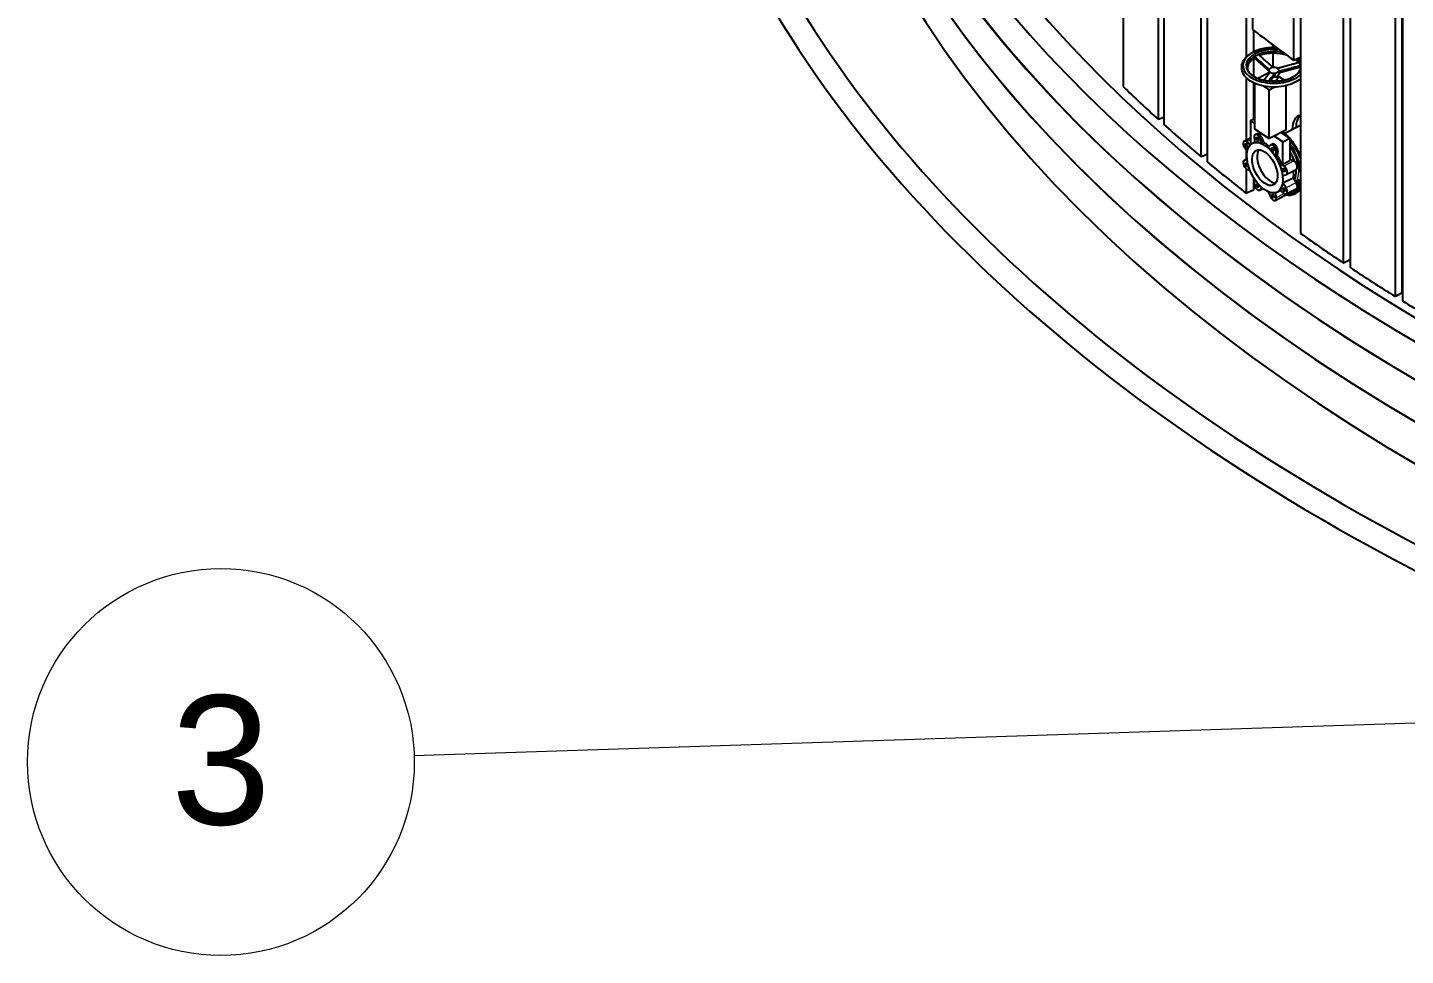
# Model space of a CAD drawing. Header units: millimetres. Extents: x 0 to 89100, y 0 to 63000.
# Drawn here: x 71618 to 75626, y 42399 to 45096 of the extents above; entities that cross this region are included whole.
import ezdxf

# ---------------------------------------------------------------- set-up
doc = ezdxf.new("R2010")
doc.units = ezdxf.units.MM
doc.header["$LTSCALE"] = 150
for name, color, linetype, lineweight in [('Symbol', 7, 'Continuous', 18), ('Visible', 7, 'Continuous', 25), ('Visible Narrow', 7, 'Continuous', 18)]:
    doc.layers.add(name, color=color, linetype=linetype, lineweight=lineweight)
doc.styles.add('Note Text', font='arial.ttf')

# ---------------------------------------------------------------- blocks, each defined once
blk = doc.blocks.new('Balloon12')
at = {"layer": 'Symbol'}
blk.add_line((508.203, 287.284), (484.943, 286.529), dxfattribs=at)
blk.add_circle((481.204, 286.408), 3.75, dxfattribs=at)
at = {"layer": 'Symbol', "insert": (481.204, 286.429), "char_height": 2.5, "attachment_point": 5, "style": 'Note Text'}
blk.add_mtext('3', dxfattribs=at)

msp = doc.modelspace()

# ---------------------------------------------------------------- linework, layer by layer
at = {"layer": 'Visible'}
for p, q in [((74804.9, 48516.68), (74804.9, 44925.11)), ((74907.48, 44828.91), (74907.48, 48420.47)), ((74923.66, 48405.89), (74923.66, 44814.33)), ((75032.22, 44720.34), (75032.22, 48311.9)), ((75049.31, 48297.67), (75049.31, 44706.1)), ((75163.71, 45011.1), (75163.71, 48206.02)), ((75181.69, 48192.15), (75181.69, 45090.48)), ((75301.77, 45001.29), (75301.77, 48102.96)), ((75320.61, 48089.48), (75320.61, 44497.91)), ((75446.22, 44411.3), (75446.22, 48002.86)), ((75465.9, 47989.78), (75465.9, 44398.22)), ((75596.88, 44314.29), (75596.88, 47905.86)), ((75616.06, 47916.21), (75616.06, 44324.64)), ((75617.36, 47893.2), (75617.36, 44301.64)), ((75184.72, 45088.15), (75184.72, 45025.68)), ((75187.18, 45012.39), (75187.18, 45007.4)), ((75240.63, 45045.98), (75240.63, 45038.19)), ((75240.63, 45021.47), (75240.63, 44980.45)), ((75184.72, 45005.81), (75184.72, 44954.4)), ((75228.62, 44971.92), (75228.62, 44961.63)), ((75301.77, 45001.29), (75320.61, 45010.07)), ((75163.71, 44769.77), (75163.71, 44950.12)), ((75184.72, 44935.53), (75184.72, 44830.36)), ((75187.39, 44934.28), (75187.39, 44801.76)), ((75228.62, 44964.41), (75196.68, 44948.23)), ((75246.55, 44963.42), (75246.55, 44958.43)), ((75253.74, 44955.24), (75253.74, 44947.24)), ((75254.63, 44955.75), (75274.08, 44942.95)), ((75257.82, 44969.13), (75257.82, 44964.14)), ((75258.62, 44964.35), (75258.62, 44961.63)), ((75229.93, 44915.53), (75214.3, 44925.82)), ((75229.93, 44915.53), (75244.67, 44923)), ((75229.93, 44773.77), (75229.93, 44915.53)), ((75278.42, 44927.02), (75278.42, 44798.33)), ((74923.66, 44834.9), (74907.48, 44828.91)), ((75175.76, 44825.83), (75187.39, 44831.72)), ((75175.76, 44825.83), (75175.76, 44761.22)), ((75187.39, 44818.17), (75175.76, 44825.83)), ((75275.29, 44789.08), (75320.61, 44812.04)), ((75156.97, 44766.35), (75175.76, 44775.88)), ((75186.21, 44776.89), (75187.66, 44762.28)), ((75187.39, 44801.76), (75229.93, 44773.77)), ((75189.09, 44784.98), (75193.6, 44787.27)), ((75209.76, 44759.08), (75202.99, 44774.45)), ((75207.5, 44776.73), (75214.27, 44761.36)), ((75244.03, 44780.91), (75229.93, 44773.77)), ((75264.32, 44791.19), (75244.03, 44780.91)), ((75269.75, 44763.98), (75244.03, 44780.91)), ((75278.42, 44798.33), (75264.32, 44791.19)), ((75264.32, 44791.19), (75290.04, 44774.26)), ((75269.75, 44763.98), (75290.04, 44774.26)), ((75290.04, 44774.26), (75290.04, 44709.66)), ((75157.69, 44748.18), (75165.68, 44735.31)), ((75163.71, 44713.53), (75163.71, 44738.49)), ((75175.34, 44755.58), (75164.63, 44764.37)), ((75175.76, 44761.22), (75179.03, 44758.54)), ((75181.19, 44759.78), (75186.83, 44762.64)), ((75214.27, 44761.36), (75209.76, 44759.08)), ((75233.51, 44754.37), (75226.74, 44747.9)), ((75234.52, 44755.09), (75239.03, 44757.38)), ((75248.83, 44722.04), (75250.28, 44734.73)), ((75254.79, 44737.01), (75253.34, 44724.32)), ((75269.75, 44699.38), (75269.75, 44763.98)), ((75049.31, 44727.18), (75032.22, 44720.34)), ((75156.97, 44710.11), (75165.17, 44714.27)), ((75165.35, 44712.63), (75157.69, 44710.39)), ((75253.34, 44724.32), (75248.83, 44722.04)), ((75260.84, 44699.27), (75265.35, 44701.56)), ((75271.86, 44693.81), (75260.84, 44699.27)), ((75265.35, 44701.56), (75269.75, 44699.38)), ((75269.75, 44699.38), (75290.04, 44709.66)), ((75290.04, 44714.07), (75290.15, 44714.12)), ((75290.15, 44714.12), (75301.18, 44708.66)), ((75163.71, 44614.45), (75163.71, 44685.57)), ((75164.63, 44685.06), (75173.94, 44680.45)), ((75184.72, 44659.14), (75184.72, 44623.53)), ((75187.44, 44654.88), (75186.21, 44644.14)), ((75269.99, 44665.9), (75278.81, 44668.48)), ((75269.99, 44644.88), (75299.3, 44659.73)), ((75279.53, 44668.76), (75308.84, 44683.61)), ((75299.3, 44659.73), (75308.12, 44645.55)), ((75184.72, 44623.53), (75163.71, 44614.45)), ((75190.24, 44630.36), (75184.72, 44627.91)), ((75201.97, 44623.78), (75211.05, 44628.38)), ((75202.99, 44624.5), (75208.91, 44630.16)), ((75227.31, 44618.48), (75233.51, 44604.42)), ((75250.28, 44601.98), (75248.86, 44616.31)), ((75253.05, 44617.94), (75262.09, 44622.52)), ((75260.84, 44623.55), (75271.86, 44614.5)), ((75278.81, 44630.69), (75269.99, 44644.88)), ((75279.53, 44612.52), (75308.84, 44627.37)), ((75302.06, 44612.09), (75307.42, 44614.8)), ((75247.4, 44593.89), (75276.72, 44608.74)), ((75465.9, 44421.16), (75446.22, 44411.3)), ((75616.06, 44324.64), (75596.88, 44314.29))]:
    msp.add_line(p, q, dxfattribs=at)
for centre, major_axis, ratio, start_param, end_param in [((80147.07, 46745.16), (-6315, 0), 0.5773503, 6.1038739, 9.6040893), ((80147.07, 46757.41), (-6245.17, 0), 0.5773503, 6.1828271, 9.5251361), ((80147.07, 46634.93), (6315, 0), 0.5773503, 3.1415927, 6.2831853), ((80147.07, 46634.93), (6315, 0), 0.5773503, 3.1415927, 6.2831853), ((80147.07, 46634.93), (-6315, 0), 0.5773503, 0, 3.1415927), ((80147.07, 46512.46), (-6315, 0), 0.5773503, 0, 1.565985), ((80147.07, 46512.46), (-6315, 0), 0.5773503, 0, 1.565985), ((80147.07, 46512.46), (-6315, 0), 0.5773503, 0.0148462, 1.5559502), ((80147.07, 46389.98), (-6315, 0), 0.5773503, 0.0148462, 1.5520898), ((80147.07, 47247.3), (6213.75, 0), 0.5773503, 3.7865978, 3.8180887), ((75243.62, 44986.12), (-90.24, 0), 0.5773503, 4.6264903, 8.8760347), ((75243.62, 44986.12), (80.76, 0), 0.5773503, 1.3688301, 5.9767258), ((75243.62, 44981.82), (-77.38, 0), 0.5773503, 5.529662, 6.4123492), ((75243.62, 44981.82), (77.38, 0), 0.5773503, 2.193925, 2.3880693), ((75243.62, 44981.82), (77.38, 0), 0.5773503, 1.2092138, 2.193925), ((75243.62, 44976.83), (-77.38, 0), 0.5773503, 4.1948001, 5.2750573), ((75243.62, 44976.83), (-77.38, 0), 0.5773503, 5.529662, 6.2273039), ((75243.62, 44971.92), (-15, 0), 0.5773503, 5.9561886, 7.0033861), ((75243.62, 44971.92), (-15, 0), 0.5773503, 4.908991, 5.9561886), ((75243.62, 44971.92), (15, 0), 0.5773503, 0.7202008, 1.7673984), ((75243.62, 44971.92), (15, 0), 0.5773503, 5.9561886, 7.0033861), ((75243.62, 44976.83), (-77.38, 0), 0.5773503, 3.5366117, 3.7747149), ((75243.62, 44981.82), (77.38, 0), 0.5773503, 0.2936742, 0.5458107), ((75243.62, 44986.12), (80.76, 0), 0.5773503, 0.3064595, 0.4785636), ((75243.62, 44981.82), (77.38, 0), 0.5773503, 0.1003899, 0.2936742), ((75243.62, 44981.82), (77.38, 0), 0.5773503, 6.1540214, 6.1827954), ((80147.07, 47245.16), (6187.5, 0), 0.5773503, 3.8176116, 3.8176677), ((75243.62, 44961.63), (-15, 0), 0.5773503, 0, 0.0072782), ((75243.62, 44971.92), (-15, 0), 0.5773503, 0.7202008, 1.7673984), ((75243.62, 44947.24), (10.12, 0), 0.5773503, 3.6867223, 6.2831853), ((75243.62, 44961.63), (15, 0), 0.5773503, 4.6166553, 6.2831853), ((75243.62, 44971.92), (15, 0), 0.5773503, 4.908991, 5.9561886), ((80147.07, 46757.41), (6213.75, 0), 0.5773503, 3.6776408, 3.7091318), ((80147.07, 46757.41), (6213.75, 0), 0.5773503, 3.7139598, 3.7454508), ((75352.23, 44757.31), (37.11, -82.07), 0.5025988, 3.015322, 3.9574975), ((75367.08, 44764.83), (-40.67, 80.29), 0.5385086, 0.1466687, 0.793647), ((75195.53, 44772.27), (-6.44, 12.71), 0.5385086, 4.6120303, 7.2300242), ((75200.04, 44774.56), (-6.44, 12.71), 0.5385086, 4.6120303, 6.2831853), ((75163.41, 44753.64), (-6.44, 12.71), 0.5385086, 5.3974285, 8.0154224), ((75222.76, 44691.72), (-35.93, 70.92), 0.5385086, 6.2634096, 6.2831853), ((75218.25, 44689.44), (-35.93, 70.92), 0.5385086, 5.6909873, 6.1510672), ((75231.78, 44696.29), (25.42, -50.18), 0.5385086, 3.4162527, 6.0085253), ((75222.76, 44691.72), (-35.93, 70.92), 0.5385086, 5.3873313, 5.6909873), ((75218.25, 44689.44), (-35.93, 70.92), 0.5385086, 4.9055892, 5.365669), ((75240.96, 44742.38), (-6.44, 12.71), 0.5385086, 3.8266322, 6.444626), ((75245.47, 44744.66), (-6.44, 12.71), 0.5385086, 3.8266322, 6.2831853), ((75253.76, 44707.43), (48.3, -95.34), 0.5385086, 1.1387786, 1.8460702), ((75253.76, 44707.43), (46.26, -91.33), 0.5385086, 0.9573112, 1.8194663), ((80147.07, 46757.41), (6213.75, 0), 0.5773503, 3.7502788, 3.7817697), ((75163.41, 44697.4), (-6.44, 12.71), 0.5385086, 6.1828267, 8.8008205), ((75222.76, 44691.72), (-35.93, 70.92), 0.5385086, 4.5802709, 4.9055892), ((75218.25, 44689.44), (-35.93, 70.92), 0.5385086, 4.120191, 4.5802709), ((75273.09, 44681.47), (6.44, -12.71), 0.5385086, 6.1828267, 8.8008205), ((75248.69, 44704.86), (35.93, -70.92), 0.5385086, 1.41921, 1.4780318), ((75302.4, 44696.32), (6.44, -12.71), 0.5385086, 0, 2.5176352), ((75318.15, 44700.8), (-3.64, 7.19), 0.5385086, 0.3076365, 2.1673269), ((75253.76, 44707.43), (46.26, -91.33), 0.5385086, 5.9372066, 6.9577526), ((75248.69, 44704.86), (35.93, -70.92), 0.5385086, 0.6205042, 0.9516602), ((75316.46, 44645.72), (-3.64, 7.19), 0.5385086, 4.7760365, 8.906721), ((75319.84, 44647.43), (3.64, -7.19), 0.5385086, 3.5934848, 5.3105712), ((75195.53, 44636.49), (6.44, -12.71), 0.5385086, 3.8266322, 6.444626), ((75218.25, 44689.44), (35.93, -70.92), 0.5385086, 0.1932002, 0.65328), ((75273.09, 44625.23), (6.44, -12.71), 0.5385086, 5.3974285, 8.0154224), ((75270.28, 44621.45), (6.44, -12.71), 0.5385086, 0, 0.5508911), ((75253.76, 44707.43), (48.3, -95.34), 0.5385086, 5.8769945, 6.7762851), ((75302.4, 44640.08), (6.44, -12.71), 0.5385086, 0, 1.7322371), ((75240.96, 44606.6), (6.44, -12.71), 0.5385086, 4.6120303, 7.2300242), ((80147.07, 46757.41), (6213.75, 0), 0.5773503, 3.8229167, 3.8544077), ((80147.07, 46757.41), (6213.75, 0), 0.5773503, 3.8592357, 3.8907267), ((80147.07, 46757.41), (6187.5, 0), 0.5773503, 3.8907165, 3.8910259), ((80147.07, 46757.41), (6213.75, 0), 0.5773503, 3.8955547, 3.9270457)]:
    msp.add_ellipse(centre, major_axis=major_axis, ratio=ratio, start_param=start_param, end_param=end_param, dxfattribs=at)
for centre, major_axis in [((75195.53, 44772.27), (2.34, -4.62)), ((75217.12, 44688.86), (35.93, -70.92)), ((75163.41, 44753.64), (2.34, -4.62)), ((75217.12, 44688.86), (25.42, -50.18)), ((75240.96, 44742.38), (2.34, -4.62)), ((75163.41, 44697.4), (-2.34, 4.62)), ((75273.09, 44681.47), (2.34, -4.62)), ((75195.53, 44636.49), (-2.34, 4.62)), ((75240.96, 44606.6), (-2.34, 4.62)), ((75273.09, 44625.23), (-2.34, 4.62))]:
    msp.add_ellipse(centre, major_axis=major_axis, ratio=0.5385086, dxfattribs=at)
for points, knots in [([(73933.32, 47909.43), (73807.06, 47732.48), (73703.22, 47549.93), (73449.5, 46960.74), (73387.73, 46540.52), (73495.04, 45712.43), (73662.89, 45304.97), (74210.49, 44539.36), (74591.91, 44181.64), (75530.13, 43553.11), (76087.45, 43282.7), (77320.59, 42857.25), (77996.18, 42702.28), (79134.67, 42556.79), (79582.18, 42526.26), (80030.47, 42521.76)], [3.5362149, 3.5362149, 3.5362149, 3.5362149, 3.6833053, 3.6833053, 4.0016656, 4.0016656, 4.3186134, 4.3186134, 4.6383092, 4.6383092, 4.9591467, 4.9591467, 5.2799455, 5.2799455, 5.4804087, 5.4804087, 5.4804087, 5.4804087]), ([(73491.66, 46398.44), (73495.22, 46002.3), (73606.73, 45606.33), (74037, 44850.91), (74355.86, 44491.71), (75171.55, 43846.12), (75668.2, 43559.9), (76791.11, 43089.15), (77417.19, 42904.69), (78706.78, 42661.66), (79366.94, 42597.55), (80028.95, 42590.78)], [3.9321744, 3.9321744, 3.9321744, 3.9321744, 4.2446997, 4.2446997, 4.557225, 4.557225, 4.8697503, 4.8697503, 5.1822756, 5.1822756, 5.4800765, 5.4800765, 5.4800765, 5.4800765]), ([(75320.61, 44947.39), (75314.79, 44942.25), (75307.73, 44937.85), (75291.62, 44930.56), (75282.52, 44927.71), (75263.4, 44923.93), (75253.39, 44922.98), (75233.4, 44923.01), (75223.43, 44923.99), (75204.43, 44927.8), (75195.41, 44930.63), (75179.16, 44938.02), (75171.94, 44942.58), (75160.28, 44953.11), (75155.77, 44959.07), (75150.52, 44971.42), (75149.46, 44977.69), (75150.53, 44989.69), (75152.45, 44995.39), (75158.89, 45006.37), (75163.64, 45011.59), (75173.59, 45019.47), (75178.33, 45022.46), (75183.5, 45025.07)], [2.8705874, 2.8705874, 2.8705874, 2.8705874, 3.1967459, 3.1967459, 3.5317424, 3.5317424, 3.8644512, 3.8644512, 4.196009, 4.196009, 4.5287455, 4.5287455, 4.8637477, 4.8637477, 5.1917535, 5.1917535, 5.4838861, 5.4838861, 5.759026, 5.759026, 6.0624303, 6.0624303, 6.2831853, 6.2831853, 6.2831853, 6.2831853]), ([(75183.5, 45025.07), (75191.34, 45029.05), (75200.19, 45032.18), (75218.98, 45036.58), (75228.91, 45037.85), (75243.06, 45038.28), (75247.22, 45038.24), (75251.36, 45038.03)], [0, 0, 0, 0, 0.33505751, 0.33505751, 0.66815212, 0.66815212, 0.80606803, 0.80606803, 0.80606803, 0.80606803]), ([(75320.35, 44976.06), (75319.32, 44971.48), (75316.66, 44966.66), (75308.42, 44958.3), (75303.59, 44954.74), (75292.05, 44948.59), (75285.4, 44945.98), (75270.82, 44941.97), (75262.89, 44940.6), (75246.57, 44939.28), (75238.19, 44939.36), (75221.9, 44940.96), (75214, 44942.49), (75199.58, 44946.79), (75193.04, 44949.55), (75182.01, 44955.87), (75177.5, 44959.42), (75170.71, 44966.82), (75168.48, 44970.65), (75167.16, 44974.92), (75167.01, 44975.49), (75166.88, 44976.06)], [2.4201611, 2.4201611, 2.4201611, 2.4201611, 2.8079617, 2.8079617, 3.1156781, 3.1156781, 3.4178976, 3.4178976, 3.7232493, 3.7232493, 4.0307853, 4.0307853, 4.3382024, 4.3382024, 4.6432101, 4.6432101, 4.9452444, 4.9452444, 5.255062, 5.255062, 5.3034259, 5.3034259, 5.3034259, 5.3034259]), ([(75269.44, 44793.78), (75270.9, 44792.69), (75272.34, 44791.54), (75281.52, 44783.92), (75288.94, 44776.11), (75302.45, 44758.63), (75308.55, 44748.98), (75316.25, 44733.96), (75318.55, 44728.96), (75320.61, 44723.9)], [5.53660758, 5.53660758, 5.53660758, 5.53660758, 5.59894412, 5.59894412, 5.93493464, 5.93493464, 6.26742071, 6.26742071, 6.4279315, 6.4279315, 6.4279315, 6.4279315])]:
    msp.add_open_spline(points, degree=3, knots=knots, dxfattribs=at)
for points, weights in [([(75187.18, 45012.39), (75222.55, 44980.64), (75229.41, 44974.7)], [1, 1.38722408866, 1]), ([(75240.69, 44980.41), (75233.83, 44986.35), (75198.46, 45018.1)], [1, 1.38722408866, 1]), ([(75228.62, 44970.4), (75221.5, 44976.6), (75187.18, 45007.4)], [1.03070361715, 1.3755945597, 1.0059600766]), ([(75317.69, 44994.75), (75265.09, 44980.23), (75254.89, 44977.63)], [1, 1.38722408866, 1]), ([(75257.82, 44969.13), (75268.02, 44971.74), (75320.61, 44986.25)], [1, 1.38720646372, 1.00003524827]), ([(75320.61, 44981.26), (75268.02, 44966.74), (75257.82, 44964.14)], [1.00599526246, 1.39133406233, 1]), ([(75232.34, 44966.2), (75229.08, 44962.05), (75213.28, 44942.92)], [1, 1.37450019975, 1.02461158321]), ([(75227.71, 44940.41), (75243.3, 44959.29), (75246.55, 44963.42)], [1.02835198851, 1.37248724454, 1]), ([(75246.55, 44958.43), (75243.55, 44954.61), (75231.51, 44940.02)], [1, 1.33759171016, 1.09718536729])]:
    msp.add_rational_spline(points, weights, degree=2, dxfattribs=at)
msp.add_open_spline([(75320.61, 44625.78), (75317, 44621.17), (75312.52, 44617.39), (75307.42, 44614.8)], degree=3, dxfattribs=at)
at = {"layer": 'Visible Narrow'}
for p, q in [((75203.21, 44774.56), (75207.27, 44776.62)), ((75165.19, 44764.65), (75175.21, 44769.73)), ((75250.51, 44734.84), (75254.56, 44736.9)), ((75158.06, 44710.58), (75164.8, 44714)), ((75273.33, 44694.56), (75299.71, 44707.92)), ((75203.38, 44624.7), (75210.5, 44628.31)), ((75251.42, 44602.56), (75271.99, 44612.98)), ((75280.27, 44631.44), (75306.66, 44644.8))]:
    msp.add_line(p, q, dxfattribs=at)
for centre, major_axis, start_param, end_param in [((75259.12, 44710.14), (48.3, -95.34), 2.1407519, 2.2767707), ((75256.58, 44708.85), (34.57, -68.24), 1.3195991, 1.643637), ((75259.12, 44710.14), (34.57, -68.24), 1.2663742, 1.702734), ((75259.12, 44710.14), (48.3, -95.34), 1.3570209, 1.9022633), ((75262.5, 44711.85), (36.6, -72.26), 0.3260476, 1.7651273), ((75256.58, 44708.85), (34.57, -68.24), 0.4381261, 0.897885), ((75259.12, 44710.14), (34.57, -68.24), 0.3718667, 0.8948806), ((75259.12, 44710.14), (46.26, -91.33), 5.9517816, 6.214133), ((75262.5, 44711.85), (44.23, -87.31), 6.1210408, 6.4270301), ((75259.12, 44710.14), (48.3, -95.34), 0.0152574, 0.2898913)]:
    msp.add_ellipse(centre, major_axis=major_axis, ratio=0.5385086, start_param=start_param, end_param=end_param, dxfattribs=at)

# ---------------------------------------------------------------- block references
at = {"layer": 'Symbol', "xscale": 150, "yscale": 150, "zscale": 150}
msp.add_blockref('Balloon12', (0, 0), dxfattribs=at)

doc.saveas('drawing.dxf')
